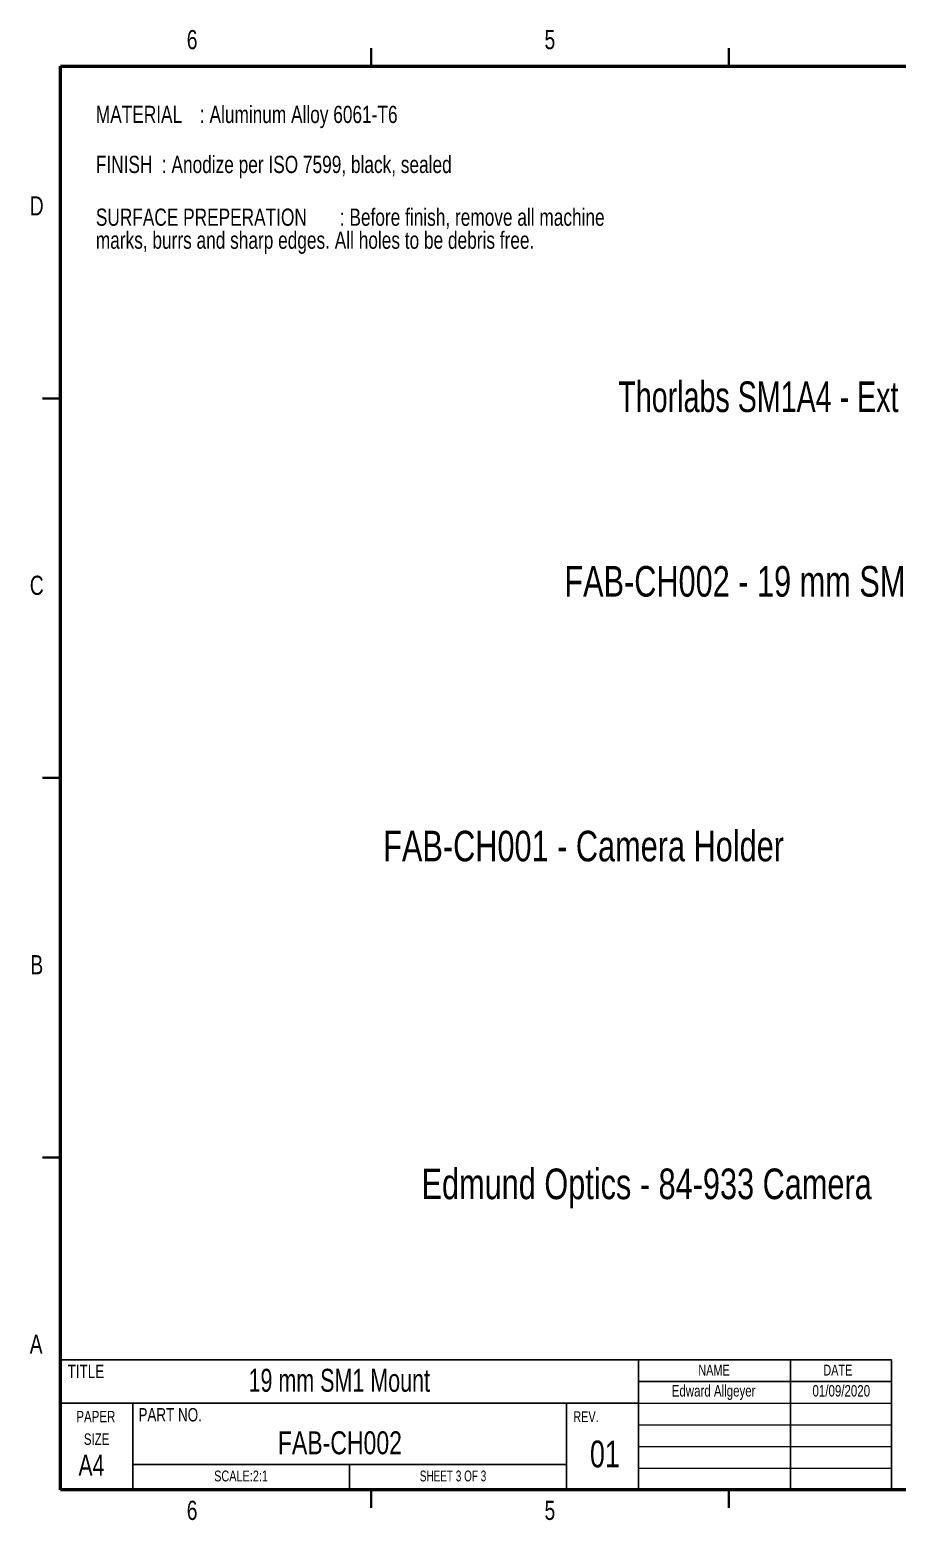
# Paper-space layout 'Sheet3' of a CAD drawing. Header units: millimetres. Extents: x 2 to 295, y 2 to 209.
# Drawn here: x 2.3 to 122.3, y 2.3 to 208.5 of the extents above; entities that cross this region are included whole.
import ezdxf

# ---------------------------------------------------------------- set-up
doc = ezdxf.new("R2010")
doc.units = ezdxf.units.MM
doc.styles.add('SLDTEXTSTYLE0', font='TXT', dxfattribs={"width": 0.75})
doc.styles.add('SLDTEXTSTYLE1', font='TXT', dxfattribs={"width": 0.6875})
doc.styles.add('SLDTEXTSTYLE2', font='TXT', dxfattribs={"width": 0.7})

# ---------------------------------------------------------------- blocks, each defined once
blk = doc.blocks.new('SW_NOTE_0_11')
at = {"color": 0, "linetype": 'Continuous', "lineweight": 0, "attachment_point": 1, "style": 'SLDTEXTSTYLE0'}
for s, insert, char_height in [('FINISH', (0, 3.07), 2.381), (': Anodize per ISO 7599, black, sealed', (9.14, 3.07), 2.3813)]:
    blk.add_mtext(s, dxfattribs=dict(at, insert=insert, char_height=char_height))
blk = doc.blocks.new('SW_NOTE_0_12')
at = {"color": 0, "linetype": 'Continuous', "lineweight": 0, "char_height": 2.3813, "attachment_point": 1, "style": 'SLDTEXTSTYLE0'}
for s, insert in [('SURFACE PREPERATION', (0, 3.07)), (': Before finish, remove all machine', (33.76, 3.07)), ('marks, burrs and sharp edges. All holes to be debris free.', (0, -0.11))]:
    blk.add_mtext(s, dxfattribs=dict(at, insert=insert))
blk = doc.blocks.new('SW_NOTE_0_13')
at = {"color": 0, "linetype": 'Continuous', "lineweight": 0, "attachment_point": 1, "style": 'SLDTEXTSTYLE0'}
for s, insert, char_height in [('MATERIAL', (0, 3.07), 2.381), (': Aluminum Alloy 6061-T6', (14.4, 3.07), 2.3813)]:
    blk.add_mtext(s, dxfattribs=dict(at, insert=insert, char_height=char_height))
blk = doc.blocks.new('SW_NOTE_0_14')
at = {"color": 0, "linetype": 'Continuous', "lineweight": 0, "char_height": 1.587, "attachment_point": 2, "style": 'SLDTEXTSTYLE0'}
for s, insert in [('PAPER', (3.15, 2.05)), ('SIZE', (3.26, -1.07))]:
    blk.add_mtext(s, dxfattribs=dict(at, insert=insert))

psp = doc.layouts.new('Sheet3')

# ---------------------------------------------------------------- linework, layer by layer
at = {"color": 7, "linetype": 'Continuous', "lineweight": 35}
for p, q in [((49.5, 203.5), (49.5, 206)), ((99, 203.5), (99, 206)), ((6.5, 157.5), (4, 157.5)), ((4, 105), (6.5, 105)), ((6.5, 105), (4, 105)), ((6.5, 52.5), (4, 52.5)), ((49.5, 6.5), (49.5, 4)), ((99, 6.5), (99, 4))]:
    psp.add_line(p, q, dxfattribs=at)
at = {"color": 7, "linetype": 'Continuous', "lineweight": 50}
for p, q in [((6.5, 6.5), (6.5, 203.5)), ((6.5, 203.5), (290.5, 203.5)), ((290.5, 6.5), (6.5, 6.5))]:
    psp.add_line(p, q, dxfattribs=at)
at = {"color": 7, "linetype": 'Continuous', "lineweight": 25}
for p, q in [((6.5, 24.5), (86.5, 24.5)), ((86.5, 24.5), (86.5, 18.5)), ((86.5, 24.5), (107.5, 24.5)), ((107.5, 24.5), (107.5, 6.5)), ((107.5, 24.5), (121.5, 24.5)), ((121.5, 24.5), (121.5, 6.5)), ((86.5, 21.5), (121.5, 21.5)), ((6.5, 18.5), (16.5, 18.5)), ((16.5, 18.5), (16.5, 6.5)), ((16.5, 18.5), (76.5, 18.5)), ((76.5, 6.5), (76.5, 18.5)), ((76.5, 18.5), (86.5, 18.5)), ((86.5, 18.5), (86.5, 6.5)), ((16.5, 10), (76.5, 10)), ((46.5, 10), (46.5, 6.5))]:
    psp.add_line(p, q, dxfattribs=at)
at = {"color": 7, "linetype": 'Continuous', "lineweight": 18}
for p, q in [((86.5, 18.5), (121.5, 18.5)), ((86.5, 15.5), (121.5, 15.5)), ((86.5, 12.5), (121.5, 12.5)), ((86.5, 9.5), (121.5, 9.5))]:
    psp.add_line(p, q, dxfattribs=at)

# ---------------------------------------------------------------- block references
at = {"color": 7, "linetype": 'Continuous', "lineweight": 0}
for name, p in [('SW_NOTE_0_13', (11.4, 194.94)), ('SW_NOTE_0_11', (11.4, 188.02)), ('SW_NOTE_0_12', (11.4, 180.72)), ('SW_NOTE_0_14', (8.25, 15.38))]:
    psp.add_blockref(name, p, dxfattribs=at)

# ---------------------------------------------------------------- texts
for s, insert, char_height, attachment_point, style in [('6', (24.72, 208.49), 2.65, 2, 'SLDTEXTSTYLE0'), ('5', (74.22, 208.49), 2.65, 2, 'SLDTEXTSTYLE0'), ('D', (3.22, 185.49), 2.65, 2, 'SLDTEXTSTYLE0'), ('Thorlabs SM1A4 - Ext RMS to Int SM1', (83.69, 159.87), 4.2333, 1, 'SLDTEXTSTYLE2'), ('FAB-CH002 - 19 mm SM1 Mount', (76.22, 134.33), 4.2333, 1, 'SLDTEXTSTYLE0'), ('C', (3.22, 132.99), 2.65, 2, 'SLDTEXTSTYLE0'), ('FAB-CH001 - Camera Holder', (51.16, 97.7), 4.2333, 1, 'SLDTEXTSTYLE0'), ('B', (3.23, 80.49), 2.65, 2, 'SLDTEXTSTYLE0'), ('Edmund Optics - 84-933 Camera', (56.46, 50.96), 4.2333, 1, 'SLDTEXTSTYLE0'), ('A', (3.14, 27.99), 2.65, 2, 'SLDTEXTSTYLE0'), ('TITLE', (7.5, 23.82), 1.852, 1, 'SLDTEXTSTYLE0'), ('19 mm SM1 Mount', (45.08, 23.25), 3.175, 2, 'SLDTEXTSTYLE2'), ('NAME', (96.93, 23.82), 1.5, 2, 'SLDTEXTSTYLE0'), ('DATE', (114.06, 23.82), 1.5, 2, 'SLDTEXTSTYLE0'), ('Edward Allgeyer', (96.87, 21), 1.5875, 2, 'SLDTEXTSTYLE0'), ('01/09/2020', (114.54, 21), 1.587, 2, 'SLDTEXTSTYLE0'), ('PART NO.', (17.3, 17.82), 1.852, 1, 'SLDTEXTSTYLE0'), ('REV.', (77.46, 17.37), 1.5, 1, 'SLDTEXTSTYLE0'), ('FAB-CH002', (45.17, 14.6), 3.175, 2, 'SLDTEXTSTYLE0'), ('01', (81.83, 13.32), 3.704, 2, 'SLDTEXTSTYLE0'), ('A4', (9, 11.37), 2.91, 1, 'SLDTEXTSTYLE0'), ('SCALE:2:1', (31.49, 9.17), 1.5, 2, 'SLDTEXTSTYLE0'), ('SHEET 3 OF 3', (60.82, 9.17), 1.5, 2, 'SLDTEXTSTYLE1'), ('6', (24.72, 4.99), 2.65, 2, 'SLDTEXTSTYLE0'), ('5', (74.22, 4.99), 2.65, 2, 'SLDTEXTSTYLE0')]:
    psp.add_mtext(s, dxfattribs=dict(at, insert=insert, char_height=char_height, attachment_point=attachment_point, style=style))

doc.saveas('drawing.dxf')
